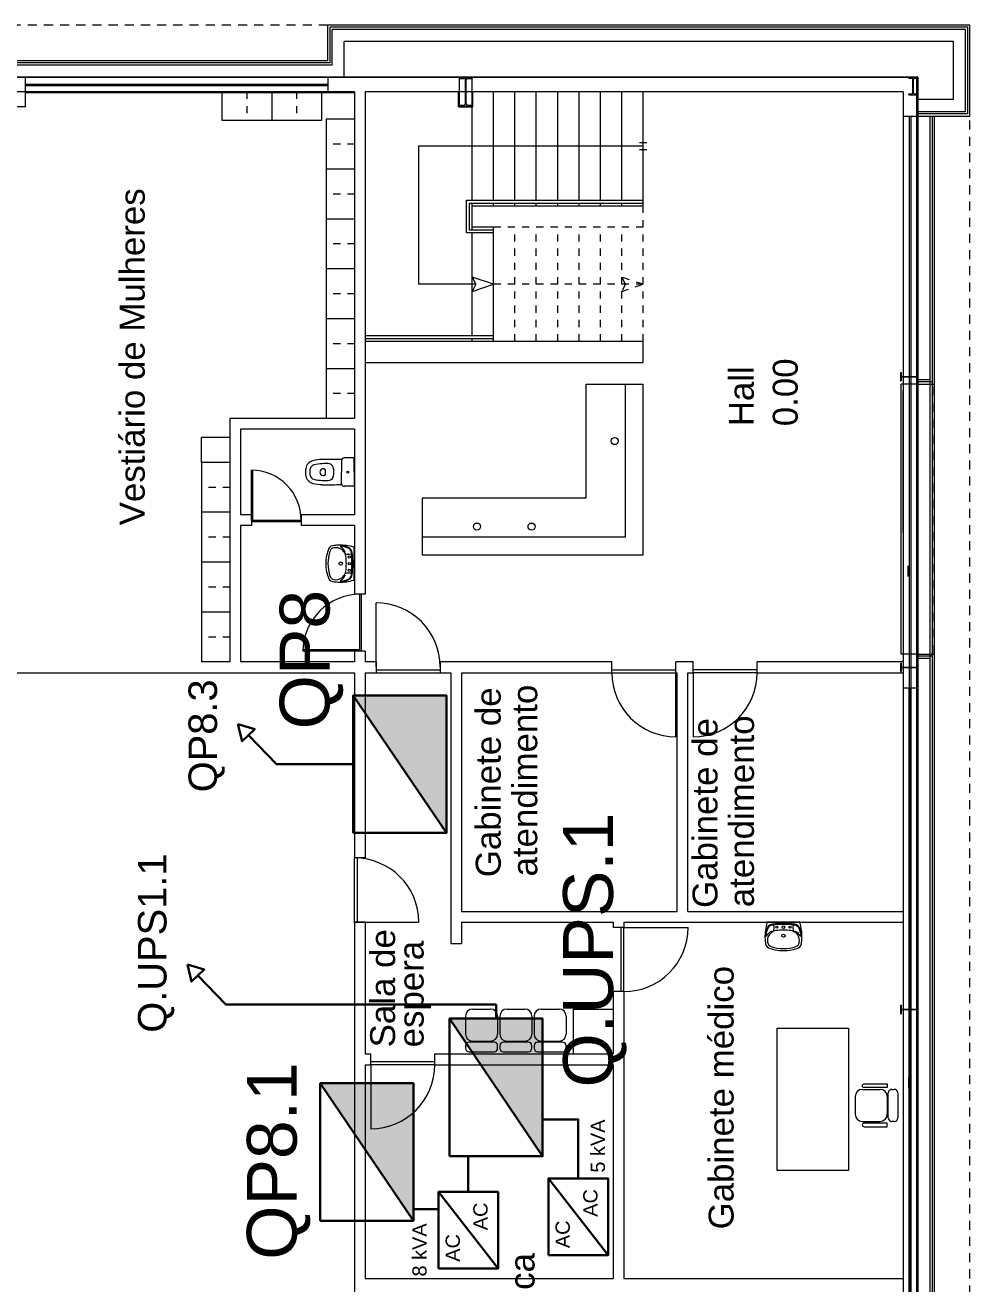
# Model space of a CAD drawing. Header units: millimetres. Extents: x -32 to 1412, y -324 to 2887.
# Drawn here: x 1049.42 to 1062.68, y 2044.48 to 2062.14 of the extents above; entities that cross this region are included whole.
import ezdxf

# ---------------------------------------------------------------- set-up
doc = ezdxf.new("R2010")
doc.units = ezdxf.units.MM
doc.header["$LTSCALE"] = 0.5
doc.linetypes.add('HIDDEN', pattern=[9.525, 6.35, -3.175])
doc.linetypes.add('HIDDEN2', pattern=[4.7625, 3.175, -1.5875])
doc.layers.add('arquitetura', color=252, linetype='CONTINUOUS', lineweight=5)
doc.layers.add('quadros eletricos', color=3, linetype='CONTINUOUS', lineweight=30)
doc.styles.add('ARIAL', font='arial.ttf')
doc.styles.add('Arial nw', font='ARIALN.TTF')

msp = doc.modelspace()

# ---------------------------------------------------------------- hatches: boundary and pattern name
at = {"layer": 'quadros eletricos'}
for points in [[(1054.022, 2052.74), (1055.329, 2050.81), (1055.329, 2052.74)], [(1055.373, 2048.205), (1056.68, 2046.275), (1056.68, 2048.205)], [(1053.558, 2047.299), (1054.865, 2045.369), (1054.865, 2047.299)]]:
    msp.add_hatch(color=256, dxfattribs=at).paths.add_polyline_path(points)

# ---------------------------------------------------------------- linework, layer by layer
at = {"layer": 'arquitetura', "color": 252, "linetype": 'HIDDEN', "ltscale": 0.04}
for p, q in [((1053.666, 2062.144), (987.497, 2062.144)), ((1053.666, 2062.144), (987.497, 2062.144)), ((1062.676, 2027.309), (1062.676, 2060.869)), ((1062.676, 2027.309), (1062.676, 2060.869)), ((1062.176, 2053.319), (1062.176, 2057.109))]:
    msp.add_line(p, q, dxfattribs=at)
at = {"layer": 'arquitetura', "color": 252}
for p, q in [((1062.676, 2062.144), (1053.666, 2062.144)), ((1053.666, 2061.644), (1053.666, 2062.144)), ((1062.676, 2062.144), (1053.666, 2062.144)), ((1053.666, 2061.644), (1053.666, 2062.144)), ((1062.646, 2062.114), (1053.696, 2062.114)), ((1053.696, 2061.614), (1053.696, 2062.114)), ((1062.646, 2062.114), (1053.696, 2062.114)), ((1053.696, 2061.614), (1053.696, 2062.114)), ((1062.616, 2062.084), (1053.726, 2062.084)), ((1053.726, 2061.584), (1053.726, 2062.084)), ((1062.616, 2062.084), (1053.726, 2062.084)), ((1053.726, 2061.584), (1053.726, 2062.084)), ((1062.616, 2060.929), (1062.616, 2062.084)), ((1062.616, 2060.929), (1062.616, 2062.084)), ((1062.646, 2060.899), (1062.646, 2062.114)), ((1062.646, 2060.899), (1062.646, 2062.114)), ((1062.676, 2060.869), (1062.676, 2062.144)), ((1062.676, 2060.869), (1062.676, 2062.144)), ((1062.446, 2061.914), (1053.896, 2061.914)), ((1053.896, 2061.414), (1053.896, 2061.914)), ((1062.446, 2061.914), (1053.896, 2061.914)), ((1053.896, 2061.414), (1053.896, 2061.914)), ((1062.446, 2061.099), (1062.446, 2061.914)), ((1062.446, 2061.099), (1062.446, 2061.914)), ((1053.666, 2061.644), (1017.681, 2061.644)), ((1053.666, 2061.644), (1038.941, 2061.644)), ((1053.696, 2061.614), (1017.711, 2061.614)), ((1053.726, 2061.584), (1017.741, 2061.584)), ((1053.696, 2061.614), (1038.971, 2061.614)), ((1053.726, 2061.584), (1039.001, 2061.584)), ((1053.896, 2061.414), (1017.681, 2061.414)), ((1061.946, 2061.414), (1038.941, 2061.414)), ((1061.941, 2061.409), (1038.941, 2061.409)), ((1061.941, 2061.409), (1049.411, 2061.409)), ((1049.421, 2060.999), (1049.421, 2061.409)), ((1053.666, 2061.313), (1049.421, 2061.313)), ((1053.666, 2061.293), (1049.421, 2061.293)), ((1053.666, 2061.409), (1053.666, 2061.196)), ((1055.511, 2061.009), (1055.511, 2061.409)), ((1055.691, 2061.009), (1055.691, 2061.409)), ((1061.929, 2061.409), (1061.929, 2057.109)), ((1061.941, 2061.409), (1061.941, 2060.869)), ((1061.941, 2061.409), (1061.941, 2018.102)), ((1061.941, 2061.409), (1061.941, 2018.102)), ((1061.946, 2061.414), (1061.946, 2060.869)), ((1061.946, 2061.414), (1061.946, 2060.869)), ((1054.041, 2061.209), (1038.941, 2061.209)), ((1054.041, 2061.196), (1049.421, 2061.196)), ((1054.041, 2061.209), (1054.041, 2056.624)), ((1061.741, 2061.209), (1054.191, 2061.209)), ((1054.191, 2061.209), (1054.191, 2054.159)), ((1061.741, 2061.209), (1054.191, 2061.209)), ((1055.501, 2060.999), (1055.501, 2061.209)), ((1055.501, 2060.999), (1055.501, 2061.209)), ((1055.511, 2061.009), (1055.511, 2061.209)), ((1055.691, 2061.009), (1055.691, 2061.209)), ((1055.701, 2060.999), (1055.701, 2061.209)), ((1055.701, 2060.999), (1055.701, 2061.209)), ((1056.591, 2059.689), (1056.591, 2061.209)), ((1056.891, 2059.689), (1056.891, 2061.209)), ((1057.191, 2059.689), (1057.191, 2061.209)), ((1057.491, 2059.689), (1057.491, 2061.209)), ((1057.791, 2059.689), (1057.791, 2061.209)), ((1058.091, 2059.609), (1058.091, 2061.209)), ((1061.741, 2061.209), (1061.741, 2060.869)), ((1061.741, 2061.209), (1061.741, 2057.019)), ((1062.446, 2061.099), (1061.946, 2061.099)), ((1062.446, 2061.099), (1061.946, 2061.099)), ((1049.421, 2060.999), (1049.221, 2060.999)), ((1055.501, 2060.999), (1055.701, 2060.999)), ((1055.501, 2060.999), (1055.701, 2060.999)), ((1055.511, 2061.009), (1055.691, 2061.009)), ((1055.511, 2061.009), (1055.691, 2061.009)), ((1062.616, 2060.929), (1061.946, 2060.929)), ((1062.616, 2060.929), (1061.946, 2060.929)), ((1061.741, 2060.869), (1061.741, 2054.559)), ((1061.741, 2060.869), (1061.941, 2060.869)), ((1061.831, 2035.262), (1061.831, 2060.869)), ((1061.851, 2035.262), (1061.851, 2060.869)), ((1061.929, 2060.869), (1061.929, 2018.102)), ((1061.941, 2041.162), (1061.941, 2060.869)), ((1062.646, 2060.899), (1061.946, 2060.899)), ((1062.646, 2060.899), (1061.946, 2060.899)), ((1061.946, 2060.869), (1062.676, 2060.869)), ((1061.946, 2060.869), (1061.946, 2027.079)), ((1061.946, 2060.869), (1062.676, 2060.869)), ((1061.946, 2060.869), (1061.946, 2057.109)), ((1062.116, 2060.869), (1062.116, 2027.249)), ((1062.116, 2060.869), (1062.116, 2057.169)), ((1062.146, 2060.869), (1062.146, 2027.279)), ((1062.146, 2060.869), (1062.146, 2057.139)), ((1062.176, 2060.869), (1062.176, 2027.309)), ((1062.176, 2060.869), (1062.176, 2057.109)), ((1054.941, 2060.449), (1058.091, 2060.449)), ((1058.041, 2060.499), (1058.141, 2060.499)), ((1058.041, 2060.399), (1058.141, 2060.399)), ((1055.611, 2059.689), (1058.091, 2059.689)), ((1055.651, 2059.649), (1058.091, 2059.649)), ((1055.691, 2059.309), (1055.691, 2059.609)), ((1055.691, 2059.609), (1058.091, 2059.609)), ((1056.591, 2059.609), (1056.591, 2059.649)), ((1056.891, 2059.609), (1056.891, 2059.649)), ((1057.191, 2059.609), (1057.191, 2059.649)), ((1057.491, 2059.609), (1057.491, 2059.649)), ((1057.791, 2059.609), (1057.791, 2059.649)), ((1055.991, 2059.229), (1055.611, 2059.229)), ((1055.991, 2059.269), (1055.651, 2059.269)), ((1055.991, 2059.309), (1055.691, 2059.309)), ((1055.741, 2058.509), (1054.941, 2058.509)), ((1055.991, 2058.509), (1055.691, 2058.609)), ((1055.691, 2058.609), (1055.741, 2058.509)), ((1055.691, 2058.409), (1055.991, 2058.509)), ((1055.741, 2058.509), (1055.691, 2058.409)), ((1054.191, 2057.789), (1055.991, 2057.789)), ((1054.191, 2057.749), (1055.991, 2057.749)), ((1054.191, 2057.709), (1055.991, 2057.709)), ((1055.991, 2057.709), (1058.091, 2057.709)), ((1058.091, 2057.409), (1058.091, 2057.709)), ((1054.191, 2057.409), (1058.091, 2057.409)), ((1057.291, 2057.109), (1058.091, 2057.109)), ((1057.291, 2055.509), (1057.291, 2057.109)), ((1057.841, 2054.959), (1057.841, 2057.109)), ((1058.091, 2054.709), (1058.091, 2057.109)), ((1061.941, 2057.109), (1061.711, 2057.109)), ((1061.711, 2053.319), (1061.711, 2057.109)), ((1062.116, 2057.169), (1061.946, 2057.169)), ((1062.146, 2057.139), (1061.946, 2057.139)), ((1061.946, 2057.109), (1062.176, 2057.109)), ((1061.741, 2055.019), (1061.741, 2057.019)), ((1052.291, 2056.624), (1052.291, 2053.209)), ((1054.041, 2056.624), (1052.291, 2056.624)), ((1052.291, 2056.359), (1051.891, 2056.359)), ((1051.891, 2056.009), (1051.891, 2056.359)), ((1052.441, 2056.474), (1052.441, 2055.274)), ((1054.041, 2056.474), (1052.441, 2056.474)), ((1054.041, 2056.474), (1054.041, 2055.274)), ((1053.856, 2056.038), (1053.856, 2055.874)), ((1054.036, 2056.074), (1053.895, 2056.074)), ((1054.036, 2055.874), (1054.036, 2056.074)), ((1052.591, 2055.199), (1052.591, 2055.899)), ((1052.611, 2055.199), (1052.611, 2055.899)), ((1053.599, 2055.921), (1053.612, 2055.921)), ((1053.599, 2055.827), (1053.612, 2055.827)), ((1053.856, 2055.71), (1053.856, 2055.874)), ((1054.036, 2055.874), (1054.036, 2055.674)), ((1054.036, 2055.674), (1053.895, 2055.674)), ((1057.291, 2055.509), (1054.991, 2055.509)), ((1054.991, 2055.509), (1054.991, 2054.709)), ((1052.591, 2055.274), (1052.441, 2055.274)), ((1052.591, 2055.274), (1052.591, 2055.124)), ((1054.041, 2055.274), (1053.291, 2055.274)), ((1053.291, 2055.274), (1053.291, 2055.124)), ((1052.441, 2055.124), (1052.441, 2053.209)), ((1052.591, 2055.124), (1052.441, 2055.124)), ((1052.591, 2055.199), (1053.291, 2055.199)), ((1052.591, 2055.179), (1053.291, 2055.179)), ((1054.041, 2055.124), (1053.291, 2055.124)), ((1054.041, 2055.124), (1054.041, 2054.159)), ((1057.841, 2054.959), (1054.991, 2054.959)), ((1061.741, 2055.019), (1061.741, 2053.209)), ((1058.091, 2054.709), (1054.991, 2054.709)), ((1061.741, 2054.409), (1061.741, 2047.379)), ((1061.811, 2054.409), (1061.811, 2054.559)), ((1054.191, 2054.159), (1054.041, 2054.159)), ((1054.116, 2053.359), (1054.116, 2054.159)), ((1054.136, 2053.359), (1054.136, 2054.159)), ((1054.341, 2053.139), (1054.341, 2054.039)), ((1054.116, 2053.379), (1053.316, 2053.379)), ((1054.116, 2053.359), (1053.316, 2053.359)), ((1054.191, 2053.359), (1054.041, 2053.359)), ((1054.041, 2053.359), (1054.041, 2053.209)), ((1054.191, 2053.359), (1054.191, 2053.209)), ((1054.041, 2053.209), (1052.441, 2053.209)), ((1054.341, 2053.209), (1054.191, 2053.209)), ((1054.341, 2053.209), (1054.341, 2053.059)), ((1057.651, 2053.209), (1055.241, 2053.209)), ((1055.241, 2053.209), (1055.241, 2053.059)), ((1057.651, 2053.059), (1057.651, 2053.209)), ((1058.551, 2053.059), (1058.551, 2053.209)), ((1058.791, 2053.209), (1058.551, 2053.209)), ((1058.791, 2053.059), (1058.791, 2053.209)), ((1061.741, 2053.209), (1059.691, 2053.209)), ((1059.691, 2053.059), (1059.691, 2053.209)), ((1061.941, 2053.319), (1061.711, 2053.319)), ((1061.929, 2053.319), (1061.929, 2027.229)), ((1061.946, 2053.319), (1062.176, 2053.319)), ((1061.946, 2053.319), (1061.946, 2027.079)), ((1062.146, 2053.289), (1061.946, 2053.289)), ((1062.116, 2053.259), (1061.946, 2053.259)), ((1062.116, 2053.259), (1062.116, 2027.249)), ((1062.146, 2053.289), (1062.146, 2027.279)), ((1062.176, 2053.319), (1062.176, 2027.309)), ((1038.991, 2053.059), (1054.041, 2053.059)), ((1054.041, 2053.059), (1054.041, 2050.459)), ((1054.191, 2053.059), (1054.191, 2050.459)), ((1054.191, 2053.059), (1054.341, 2053.059)), ((1054.341, 2053.099), (1055.241, 2053.099)), ((1054.341, 2053.059), (1055.241, 2053.059)), ((1055.241, 2053.059), (1055.391, 2053.059)), ((1055.391, 2053.059), (1055.391, 2049.259)), ((1055.541, 2053.059), (1055.541, 2049.709)), ((1055.541, 2053.059), (1057.651, 2053.059)), ((1057.651, 2053.099), (1058.551, 2053.099)), ((1057.651, 2053.059), (1058.551, 2053.059)), ((1058.551, 2053.059), (1058.566, 2053.059)), ((1058.551, 2052.159), (1058.551, 2053.059)), ((1058.566, 2049.709), (1058.566, 2053.059)), ((1058.716, 2049.709), (1058.716, 2053.059)), ((1058.716, 2053.059), (1058.791, 2053.059)), ((1059.691, 2053.099), (1058.791, 2053.099)), ((1059.691, 2053.059), (1058.791, 2053.059)), ((1058.791, 2053.059), (1058.791, 2052.159)), ((1059.691, 2053.059), (1061.741, 2053.059)), ((1061.741, 2053.059), (1061.741, 2049.709)), ((1061.929, 2052.842), (1061.741, 2052.842)), ((1061.825, 2027.429), (1061.825, 2052.842)), ((1061.845, 2027.429), (1061.845, 2052.842)), ((1054.191, 2050.459), (1054.041, 2050.459)), ((1054.041, 2049.559), (1054.041, 2050.459)), ((1054.081, 2049.559), (1054.081, 2050.459)), ((1055.541, 2049.709), (1058.566, 2049.709)), ((1058.716, 2049.709), (1061.741, 2049.709)), ((1054.191, 2049.559), (1054.041, 2049.559)), ((1054.041, 2049.559), (1054.941, 2049.559)), ((1054.041, 2049.559), (1054.041, 2040.734)), ((1054.191, 2049.559), (1054.191, 2048.407)), ((1055.541, 2049.559), (1057.671, 2049.559)), ((1055.541, 2049.559), (1055.541, 2049.259)), ((1057.671, 2049.559), (1057.671, 2049.484)), ((1057.821, 2049.484), (1057.671, 2049.484)), ((1057.781, 2048.584), (1057.781, 2049.484)), ((1057.821, 2049.559), (1057.821, 2049.484)), ((1057.821, 2049.559), (1061.741, 2049.559)), ((1057.821, 2048.584), (1057.821, 2049.484)), ((1057.821, 2049.484), (1058.721, 2049.484)), ((1061.741, 2049.559), (1061.741, 2035.534)), ((1055.391, 2049.259), (1055.541, 2049.259)), ((1057.671, 2048.584), (1057.671, 2047.709)), ((1057.821, 2048.584), (1057.671, 2048.584)), ((1057.821, 2048.584), (1057.821, 2044.559)), ((1054.191, 2048.401), (1054.191, 2047.709)), ((1055.598, 2048.239), (1055.598, 2047.989)), ((1055.698, 2048.339), (1055.948, 2048.339)), ((1056.048, 2048.239), (1056.048, 2047.989)), ((1056.079, 2048.239), (1056.079, 2047.989)), ((1056.179, 2048.339), (1056.429, 2048.339)), ((1056.529, 2048.239), (1056.529, 2047.989)), ((1056.56, 2048.239), (1056.56, 2047.989)), ((1056.66, 2048.339), (1056.91, 2048.339)), ((1057.01, 2048.239), (1057.01, 2047.989)), ((1057.113, 2047.709), (1057.113, 2048.339)), ((1057.113, 2048.339), (1057.671, 2048.339)), ((1059.974, 2046.072), (1059.974, 2048.072)), ((1059.974, 2048.072), (1060.974, 2048.072)), ((1060.974, 2048.072), (1060.974, 2046.072)), ((1055.998, 2047.875), (1055.648, 2047.875)), ((1055.698, 2047.889), (1055.948, 2047.889)), ((1056.479, 2047.875), (1056.129, 2047.875)), ((1056.179, 2047.889), (1056.429, 2047.889)), ((1056.96, 2047.875), (1056.61, 2047.875)), ((1056.66, 2047.889), (1056.91, 2047.889)), ((1054.191, 2047.709), (1054.266, 2047.709)), ((1054.266, 2047.559), (1054.266, 2047.709)), ((1055.166, 2047.559), (1055.166, 2047.709)), ((1055.166, 2047.709), (1057.671, 2047.709)), ((1055.598, 2047.825), (1055.598, 2047.79)), ((1055.648, 2047.74), (1055.998, 2047.74)), ((1056.048, 2047.79), (1056.048, 2047.825)), ((1056.079, 2047.825), (1056.079, 2047.79)), ((1056.129, 2047.74), (1056.479, 2047.74)), ((1056.529, 2047.79), (1056.529, 2047.825)), ((1056.56, 2047.825), (1056.56, 2047.79)), ((1056.61, 2047.74), (1056.96, 2047.74)), ((1057.01, 2047.79), (1057.01, 2047.825)), ((1054.191, 2047.559), (1054.266, 2047.559)), ((1054.191, 2047.559), (1054.191, 2044.559)), ((1055.166, 2047.599), (1054.266, 2047.599)), ((1055.166, 2047.559), (1054.266, 2047.559)), ((1054.266, 2047.559), (1054.266, 2046.659)), ((1055.166, 2047.559), (1057.671, 2047.559)), ((1057.671, 2047.559), (1057.671, 2044.559)), ((1061.821, 2047.229), (1061.821, 2047.379)), ((1061.741, 2047.229), (1061.741, 2041.162)), ((1060.974, 2046.072), (1059.974, 2046.072)), ((1054.191, 2044.559), (1057.671, 2044.559)), ((1057.821, 2044.559), (1061.741, 2044.559))]:
    msp.add_line(p, q, dxfattribs=at)
at = {"layer": 'arquitetura'}
for p, q in [((1055.511, 2061.409), (1055.691, 2061.409)), ((1055.511, 2061.409), (1055.511, 2061.396)), ((1055.511, 2061.396), (1055.576, 2061.396)), ((1055.597, 2061.044), (1055.597, 2061.375)), ((1055.606, 2061.044), (1055.606, 2061.375)), ((1055.627, 2061.396), (1055.691, 2061.396)), ((1055.691, 2061.409), (1055.691, 2061.396)), ((1061.821, 2061.409), (1061.941, 2061.409)), ((1061.821, 2061.399), (1061.821, 2061.409)), ((1061.821, 2061.399), (1061.863, 2061.399)), ((1061.878, 2061.194), (1061.878, 2061.384)), ((1061.884, 2061.194), (1061.884, 2061.384)), ((1061.899, 2061.399), (1061.941, 2061.399)), ((1061.941, 2061.399), (1061.941, 2061.409)), ((1052.177, 2061.209), (1052.177, 2060.809)), ((1052.177, 2061.209), (1052.877, 2061.209)), ((1052.877, 2061.209), (1052.877, 2060.809)), ((1052.877, 2061.209), (1052.877, 2060.809)), ((1052.877, 2061.209), (1053.577, 2061.209)), ((1053.577, 2061.209), (1053.577, 2060.809)), ((1061.821, 2061.179), (1061.863, 2061.179)), ((1061.821, 2061.169), (1061.821, 2061.179)), ((1061.821, 2061.169), (1061.941, 2061.169)), ((1061.899, 2061.179), (1061.941, 2061.179)), ((1061.941, 2061.169), (1061.941, 2061.179)), ((1055.511, 2061.023), (1055.576, 2061.023)), ((1055.511, 2061.023), (1055.511, 2061.009)), ((1055.511, 2061.009), (1055.691, 2061.009)), ((1055.627, 2061.023), (1055.691, 2061.023)), ((1055.691, 2061.023), (1055.691, 2061.009)), ((1052.177, 2060.809), (1052.877, 2060.809)), ((1052.877, 2060.809), (1053.577, 2060.809)), ((1053.641, 2060.824), (1053.641, 2060.124)), ((1054.041, 2060.824), (1053.641, 2060.824)), ((1054.041, 2060.824), (1054.041, 2060.124)), ((1054.041, 2060.124), (1053.641, 2060.124)), ((1053.641, 2060.124), (1053.641, 2059.424)), ((1054.041, 2060.124), (1053.641, 2060.124)), ((1054.041, 2060.124), (1054.041, 2059.424)), ((1054.041, 2059.424), (1053.641, 2059.424)), ((1053.641, 2059.424), (1053.641, 2058.724)), ((1054.041, 2059.424), (1053.641, 2059.424)), ((1054.041, 2059.424), (1054.041, 2058.724)), ((1054.041, 2058.724), (1053.641, 2058.724)), ((1053.641, 2058.724), (1053.641, 2058.024)), ((1054.041, 2058.724), (1053.641, 2058.724)), ((1054.041, 2058.724), (1054.041, 2058.024)), ((1054.041, 2058.024), (1053.641, 2058.024)), ((1053.641, 2058.024), (1053.641, 2057.324)), ((1054.041, 2058.024), (1053.641, 2058.024)), ((1054.041, 2058.024), (1054.041, 2057.324)), ((1054.041, 2057.324), (1053.641, 2057.324)), ((1053.641, 2057.324), (1053.641, 2056.624)), ((1054.041, 2057.324), (1053.641, 2057.324)), ((1054.041, 2057.324), (1054.041, 2056.624)), ((1061.701, 2057.272), (1061.701, 2057.152)), ((1061.701, 2057.272), (1061.711, 2057.272)), ((1061.711, 2057.272), (1061.711, 2057.23)), ((1061.726, 2057.215), (1061.916, 2057.215)), ((1061.931, 2057.272), (1061.931, 2057.23)), ((1061.931, 2057.272), (1061.941, 2057.272)), ((1061.941, 2057.272), (1061.941, 2057.152)), ((1061.701, 2057.152), (1061.711, 2057.152)), ((1061.711, 2057.194), (1061.711, 2057.152)), ((1061.726, 2057.209), (1061.916, 2057.209)), ((1061.931, 2057.194), (1061.931, 2057.152)), ((1061.931, 2057.152), (1061.941, 2057.152)), ((1054.041, 2056.624), (1053.641, 2056.624)), ((1051.891, 2056.009), (1051.891, 2055.309)), ((1052.291, 2056.009), (1051.891, 2056.009)), ((1052.291, 2056.009), (1052.291, 2055.309)), ((1052.291, 2055.309), (1051.891, 2055.309)), ((1051.891, 2055.309), (1051.891, 2054.609)), ((1052.291, 2055.309), (1051.891, 2055.309)), ((1052.291, 2055.309), (1052.291, 2054.609)), ((1052.291, 2054.609), (1051.891, 2054.609)), ((1051.891, 2054.609), (1051.891, 2053.909)), ((1052.291, 2054.609), (1051.891, 2054.609)), ((1052.291, 2054.609), (1052.291, 2053.909)), ((1052.291, 2053.909), (1051.891, 2053.909)), ((1051.891, 2053.909), (1051.891, 2053.209)), ((1052.291, 2053.909), (1051.891, 2053.909)), ((1052.291, 2053.909), (1052.291, 2053.209)), ((1052.291, 2053.209), (1051.891, 2053.209)), ((1061.701, 2053.194), (1061.701, 2053.074)), ((1061.701, 2053.194), (1061.711, 2053.194)), ((1061.711, 2053.194), (1061.711, 2053.152)), ((1061.931, 2053.194), (1061.931, 2053.152)), ((1061.931, 2053.194), (1061.941, 2053.194)), ((1061.941, 2053.194), (1061.941, 2053.074)), ((1061.701, 2053.074), (1061.711, 2053.074)), ((1061.711, 2053.116), (1061.711, 2053.074)), ((1061.726, 2053.137), (1061.916, 2053.137)), ((1061.726, 2053.131), (1061.916, 2053.131)), ((1061.931, 2053.116), (1061.931, 2053.074)), ((1061.931, 2053.074), (1061.941, 2053.074)), ((1061.701, 2048.394), (1061.701, 2048.274)), ((1061.701, 2048.394), (1061.711, 2048.394)), ((1061.711, 2048.394), (1061.711, 2048.352)), ((1061.931, 2048.394), (1061.931, 2048.352)), ((1061.931, 2048.394), (1061.941, 2048.394)), ((1061.941, 2048.394), (1061.941, 2048.274)), ((1061.701, 2048.274), (1061.711, 2048.274)), ((1061.711, 2048.316), (1061.711, 2048.274)), ((1061.726, 2048.337), (1061.916, 2048.337)), ((1061.726, 2048.331), (1061.916, 2048.331)), ((1061.931, 2048.316), (1061.931, 2048.274)), ((1061.931, 2048.274), (1061.941, 2048.274)), ((1061.167, 2047.213), (1061.417, 2047.213)), ((1061.532, 2046.813), (1061.532, 2047.163)), ((1061.582, 2047.213), (1061.616, 2047.213)), ((1061.666, 2047.163), (1061.666, 2046.813)), ((1061.067, 2047.113), (1061.067, 2046.863)), ((1061.517, 2047.113), (1061.517, 2046.863)), ((1061.167, 2046.763), (1061.417, 2046.763)), ((1061.616, 2046.763), (1061.582, 2046.763))]:
    msp.add_line(p, q, dxfattribs=at)
at = {"layer": 'arquitetura', "linetype": 'HIDDEN2', "ltscale": 0.05}
for p, q in [((1052.527, 2061.209), (1052.527, 2060.809)), ((1053.227, 2061.209), (1053.227, 2060.809)), ((1054.041, 2060.474), (1053.641, 2060.474)), ((1054.041, 2059.774), (1053.641, 2059.774)), ((1054.041, 2059.074), (1053.641, 2059.074)), ((1054.041, 2058.374), (1053.641, 2058.374)), ((1054.041, 2057.674), (1053.641, 2057.674)), ((1054.041, 2056.974), (1053.641, 2056.974)), ((1052.291, 2055.659), (1051.891, 2055.659)), ((1052.291, 2054.959), (1051.891, 2054.959)), ((1052.291, 2054.259), (1051.891, 2054.259)), ((1052.291, 2053.559), (1051.891, 2053.559))]:
    msp.add_line(p, q, dxfattribs=at)
at = {"layer": 'arquitetura', "color": 252, "ltscale": 0.2}
for p, q in [((1055.991, 2059.689), (1055.991, 2061.209)), ((1056.291, 2059.689), (1056.291, 2061.209)), ((1055.691, 2059.689), (1055.691, 2060.999)), ((1054.941, 2058.509), (1054.941, 2060.449)), ((1055.611, 2059.229), (1055.611, 2059.689)), ((1055.651, 2059.269), (1055.651, 2059.649)), ((1055.691, 2059.609), (1055.691, 2059.649)), ((1055.991, 2059.609), (1055.991, 2059.649)), ((1056.291, 2059.609), (1056.291, 2059.649)), ((1055.691, 2059.269), (1055.691, 2059.309)), ((1055.691, 2057.789), (1055.691, 2059.229)), ((1055.991, 2057.709), (1055.991, 2059.309)), ((1055.691, 2057.709), (1055.691, 2057.749))]:
    msp.add_line(p, q, dxfattribs=at)
at = {"layer": 'arquitetura', "color": 252, "linetype": 'HIDDEN2', "ltscale": 0.04}
for p, q in [((1058.091, 2059.309), (1058.091, 2059.609)), ((1058.091, 2059.309), (1055.991, 2059.309)), ((1056.291, 2057.709), (1056.291, 2059.309)), ((1056.591, 2057.709), (1056.591, 2059.309)), ((1056.891, 2057.709), (1056.891, 2059.309)), ((1057.191, 2057.709), (1057.191, 2059.309)), ((1057.491, 2057.709), (1057.491, 2059.309)), ((1057.791, 2057.709), (1057.791, 2059.309)), ((1058.091, 2057.709), (1058.091, 2059.309)), ((1058.091, 2058.509), (1055.991, 2058.509)), ((1058.091, 2058.509), (1057.791, 2058.609)), ((1057.791, 2058.609), (1057.841, 2058.509)), ((1057.791, 2058.409), (1058.091, 2058.509)), ((1057.841, 2058.509), (1057.791, 2058.409))]:
    msp.add_line(p, q, dxfattribs=at)
at = {"layer": 'arquitetura'}
for points in [[(1053.648, 2054.705, 0.05313), (1053.636, 2054.589, 0.05313), (1053.648, 2054.473, 0.052997), (1053.676, 2054.38, 0.291983), (1053.754, 2054.335, 0.018381), (1053.82, 2054.329, 0.069554), (1054.029, 2054.357, 0.364904), (1054.036, 2054.366), (1054.036, 2054.589), (1054.036, 2054.812, 0.334037), (1054.029, 2054.821, 0.069554), (1053.82, 2054.849, 0.018381), (1053.754, 2054.843, 0.291983), (1053.676, 2054.798, 0.052997), (1053.648, 2054.705, -10.738987)], [(1059.944, 2049.171, 0.05313), (1060.06, 2049.159, 0.05313), (1060.176, 2049.171, 0.052997), (1060.269, 2049.199, 0.291983), (1060.314, 2049.277, 0.018381), (1060.32, 2049.343, 0.069554), (1060.292, 2049.552, 0.364904), (1060.282, 2049.559), (1060.06, 2049.559), (1059.836, 2049.559, 0.334037), (1059.828, 2049.552, 0.069554), (1059.8, 2049.343, 0.018381), (1059.806, 2049.277, 0.291983), (1059.851, 2049.199, 0.052997), (1059.944, 2049.171, -10.738987)], [(1061.517, 2047.288), (1061.517, 2047.238), (1061.192, 2047.238, -0.414214), (1061.167, 2047.263), (1061.167, 2047.263, -0.414214), (1061.192, 2047.288)], [(1061.517, 2046.688), (1061.517, 2046.738), (1061.192, 2046.738, 0.414214), (1061.167, 2046.713), (1061.167, 2046.713, 0.414214), (1061.192, 2046.688)]]:
    msp.add_lwpolyline(points, format="xyb", close=True, dxfattribs=at)
at = {"layer": 'arquitetura', "color": 252}
for centre, radius in [((1057.691, 2056.309), 0.05), ((1053.946, 2055.874), 0.0135), ((1053.946, 2055.874), 0.0135), ((1053.946, 2055.874), 0.0135), ((1053.946, 2055.874), 0.0135), ((1055.758, 2055.109), 0.05), ((1056.525, 2055.109), 0.05)]:
    msp.add_circle(centre, radius, dxfattribs=at)
at = {"layer": 'arquitetura'}
for centre, radius in [((1053.846, 2054.589), 0.023), ((1053.966, 2054.589), 0.0175), ((1053.966, 2054.682), 0.015), ((1053.966, 2054.496), 0.015), ((1059.967, 2049.489), 0.015), ((1060.06, 2049.489), 0.0175), ((1060.153, 2049.489), 0.015), ((1060.06, 2049.369), 0.023)]:
    msp.add_circle(centre, radius, dxfattribs=at)
for centre, radius, start, end in [((1055.576, 2061.375), 0.021, 0, 90), ((1055.627, 2061.375), 0.021, 90, 180), ((1061.863, 2061.384), 0.015, 0, 90), ((1061.899, 2061.384), 0.015, 90, 180), ((1061.863, 2061.194), 0.015, 270, 0), ((1061.899, 2061.194), 0.015, 180, 270), ((1055.576, 2061.044), 0.021, 270, 0), ((1055.627, 2061.044), 0.021, 180, 270), ((1061.726, 2057.23), 0.015, 180, 270), ((1061.916, 2057.23), 0.015, 270, 0), ((1061.726, 2057.194), 0.015, 90, 180), ((1061.916, 2057.194), 0.015, 0, 90), ((1054.209, 2054.586), 0.544, 160.9575, 179.6483), ((1053.755, 2054.749), 0.0615, 97.2234, 166.6972), ((1053.777, 2054.67), 0.143, 53.6606, 102.3282), ((1053.809, 2054.5), 0.347, 64.3526, 84.9519), ((1053.848, 2054.829), 0.00673, 81.4561, 242.7614), ((1053.777, 2054.697), 0.143, 26.0908, 61.5863), ((1053.79, 2054.432), 0.408, 66.9791, 81.682), ((1053.78, 2054.673), 0.139, 31.4665, 53.8019), ((1053.91, 2054.741), 0.0103, 128.6113, 247.8696), ((1053.896, 2054.756), 0.0104, 316.338, 19.7849), ((1053.922, 2054.741), 0.0721, 13.9303, 67.8193), ((1053.923, 2054.735), 0.085, 5.6667, 65.0827), ((1053.815, 2054.711), 0.183, 6.1242, 14.7631), ((1052.011, 2054.565), 2.004, 0.6878, 5.1252), ((1054.209, 2054.592), 0.544, 180.3517, 199.0425), ((1053.727, 2054.659), 0.193, 10.5316, 22.1023), ((1053.957, 2054.842), 0.122, 245.0786, 285.4509), ((1053.085, 2054.578), 0.84, 0.7428, 7.9576), ((1053.085, 2054.6), 0.84, 352.0424, 359.2572), ((1053.907, 2054.836), 0.139, 306.5023, 310.5961), ((1051.993, 2054.565), 2.011, 0.6735, 4.7216), ((1051.993, 2054.613), 2.011, 355.2784, 359.3265), ((1052.011, 2054.613), 2.004, 354.8748, 359.3122), ((1053.755, 2054.429), 0.0615, 193.3028, 262.7766), ((1053.777, 2054.507), 0.143, 257.6718, 306.3394), ((1053.777, 2054.481), 0.143, 298.4137, 333.9092), ((1053.78, 2054.505), 0.139, 306.1981, 328.5335), ((1053.91, 2054.437), 0.0103, 112.1304, 231.3887), ((1053.896, 2054.421), 0.0104, 340.2151, 43.662), ((1053.727, 2054.519), 0.193, 337.8977, 349.4684), ((1053.957, 2054.336), 0.122, 74.5491, 114.9214), ((1053.922, 2054.437), 0.0721, 292.1807, 346.0697), ((1053.923, 2054.442), 0.085, 294.9173, 354.3333), ((1053.907, 2054.342), 0.139, 49.4039, 53.4977), ((1053.815, 2054.467), 0.183, 345.2369, 353.8758), ((1053.809, 2054.678), 0.347, 275.0481, 295.6474), ((1053.848, 2054.349), 0.00673, 117.2386, 278.5439), ((1053.79, 2054.746), 0.408, 278.318, 293.0209), ((1061.726, 2053.152), 0.015, 180, 270), ((1061.916, 2053.152), 0.015, 270, 0), ((1061.726, 2053.116), 0.015, 90, 180), ((1061.916, 2053.116), 0.015, 0, 90), ((1060.149, 2049.332), 0.347, 154.3526, 174.9519), ((1060.217, 2049.313), 0.408, 156.9791, 171.682), ((1059.913, 2049.446), 0.085, 95.6667, 155.0827), ((1059.908, 2049.445), 0.0721, 103.9303, 157.8193), ((1059.938, 2049.338), 0.183, 96.1242, 104.7631), ((1060.084, 2047.534), 2.004, 90.6878, 95.1252), ((1059.807, 2049.48), 0.122, 335.0786, 15.4509), ((1060.084, 2047.516), 2.011, 90.6735, 94.7216), ((1059.813, 2049.43), 0.139, 36.5023, 40.5961), ((1060.071, 2048.608), 0.84, 90.7428, 97.9576), ((1060.036, 2047.534), 2.004, 84.8748, 89.3122), ((1060.036, 2047.516), 2.011, 85.2784, 89.3265), ((1060.049, 2048.608), 0.84, 82.0424, 89.2572), ((1060.313, 2049.48), 0.122, 164.5491, 204.9214), ((1060.307, 2049.43), 0.139, 139.4039, 143.4977), ((1060.182, 2049.338), 0.183, 75.2369, 83.8758), ((1060.207, 2049.446), 0.085, 24.9173, 84.3333), ((1060.212, 2049.445), 0.0721, 22.1807, 76.0697), ((1059.903, 2049.313), 0.408, 8.318, 23.0209), ((1059.971, 2049.332), 0.347, 5.0481, 25.6474), ((1059.82, 2049.371), 0.00673, 171.4561, 332.7614), ((1059.952, 2049.3), 0.143, 116.0908, 151.5863), ((1059.978, 2049.3), 0.143, 143.6606, 192.3282), ((1059.9, 2049.278), 0.0615, 187.2234, 256.6972), ((1059.976, 2049.303), 0.139, 121.4665, 143.8019), ((1059.893, 2049.419), 0.0104, 46.338, 109.7849), ((1059.908, 2049.433), 0.0103, 218.6113, 337.8696), ((1059.99, 2049.25), 0.193, 100.5316, 112.1023), ((1060.13, 2049.25), 0.193, 67.8977, 79.4684), ((1060.212, 2049.433), 0.0103, 202.1304, 321.3887), ((1060.144, 2049.303), 0.139, 36.1981, 58.5335), ((1060.227, 2049.419), 0.0104, 70.2151, 133.662), ((1060.168, 2049.3), 0.143, 28.4137, 63.9092), ((1060.22, 2049.278), 0.0615, 283.3028, 352.7766), ((1060.141, 2049.3), 0.143, 347.6718, 36.3394), ((1060.3, 2049.371), 0.00673, 207.2386, 8.5439), ((1060.063, 2049.732), 0.544, 250.9575, 269.6483), ((1060.057, 2049.732), 0.544, 270.3517, 289.0425), ((1061.726, 2048.352), 0.015, 180, 270), ((1061.726, 2048.316), 0.015, 90, 180), ((1061.916, 2048.352), 0.015, 270, 0), ((1061.916, 2048.316), 0.015, 0, 90), ((1061.167, 2047.113), 0.1, 90, 180), ((1061.417, 2047.113), 0.1, 0, 90), ((1061.582, 2047.163), 0.05, 90, 180), ((1061.616, 2047.163), 0.05, 0, 90), ((1061.167, 2046.863), 0.1, 180, 270), ((1061.417, 2046.863), 0.1, 270, 0), ((1061.582, 2046.813), 0.05, 180, 270), ((1061.616, 2046.813), 0.05, 270, 0)]:
    msp.add_arc(centre, radius, start, end, dxfattribs=at)
at = {"layer": 'arquitetura', "color": 252}
for centre, radius, start, end in [((1053.488, 2055.904), 0.134, 104.5395, 171.1838), ((1053.592, 2055.501), 0.55, 90.7095, 104.5395), ((1053.592, 2055.501), 0.49, 90.7095, 104.5395), ((1053.653, 2050.552), 5.5, 87.8585, 90.7095), ((1053.653, 2050.552), 5.44, 89.8352, 90.7095), ((1053.669, 2055.917), 0.075, 19.984, 89.8352), ((1053.897, 2056.033), 0.0414, 92.8519, 172.5669), ((1052.591, 2055.199), 0.7, 0, 90), ((1053.681, 2055.874), 0.33, 171.1838, 180), ((1053.681, 2055.874), 0.33, 180, 188.8162), ((1053.488, 2055.844), 0.134, 188.8162, 255.4605), ((1053.681, 2055.874), 0.27, 171.1838, 180), ((1053.681, 2055.874), 0.27, 180, 188.8162), ((1053.488, 2055.904), 0.074, 104.5395, 171.1838), ((1053.488, 2055.844), 0.074, 188.8162, 255.4605), ((1053.599, 2055.874), 0.047, 90, 180), ((1053.599, 2055.874), 0.047, 180, 270), ((1053.612, 2055.901), 0.02, 9.7151, 90), ((1053.612, 2055.847), 0.02, 270, 350.2849), ((1053.454, 2055.874), 0.18, 0, 9.7151), ((1053.454, 2055.874), 0.18, 350.2849, 0), ((1053.669, 2055.831), 0.075, 270.1648, 340.016), ((1053.551, 2055.874), 0.2, 0, 19.984), ((1053.551, 2055.874), 0.2, 340.016, 0), ((1053.592, 2056.247), 0.55, 255.4605, 269.2905), ((1053.592, 2056.247), 0.49, 255.4605, 269.2905), ((1053.653, 2061.196), 5.5, 269.2905, 272.1415), ((1053.653, 2061.196), 5.44, 269.2905, 270.1648), ((1053.897, 2055.715), 0.0414, 187.4331, 267.1481), ((1054.116, 2053.359), 0.8, 90, 180), ((1054.341, 2053.139), 0.9, 0, 90), ((1058.551, 2053.059), 0.9, 180, 270), ((1058.791, 2053.059), 0.9, 270, 0), ((1054.041, 2049.559), 0.9, 360, 90), ((1057.821, 2049.484), 0.9, 270, 0), ((1055.698, 2048.239), 0.1, 90, 180), ((1055.948, 2048.239), 0.1, 0, 90), ((1056.179, 2048.239), 0.1, 90, 180), ((1056.429, 2048.239), 0.1, 0, 90), ((1056.66, 2048.239), 0.1, 90, 180), ((1056.91, 2048.239), 0.1, 0, 90), ((1055.698, 2047.989), 0.1, 180, 270), ((1055.648, 2047.825), 0.05, 90, 180), ((1055.948, 2047.989), 0.1, 270, 0), ((1055.998, 2047.825), 0.05, 0, 90), ((1056.179, 2047.989), 0.1, 180, 270), ((1056.129, 2047.825), 0.05, 90, 180), ((1056.429, 2047.989), 0.1, 270, 0), ((1056.479, 2047.825), 0.05, 0, 90), ((1056.66, 2047.989), 0.1, 180, 270), ((1056.61, 2047.825), 0.05, 90, 180), ((1056.91, 2047.989), 0.1, 270, 0), ((1056.96, 2047.825), 0.05, 0, 90), ((1055.648, 2047.79), 0.05, 180, 270), ((1055.998, 2047.79), 0.05, 270, 0), ((1056.129, 2047.79), 0.05, 180, 270), ((1056.479, 2047.79), 0.05, 270, 0), ((1056.61, 2047.79), 0.05, 180, 270), ((1056.96, 2047.79), 0.05, 270, 0), ((1054.266, 2047.559), 0.9, 270, 0)]:
    msp.add_arc(centre, radius, start, end, dxfattribs=at)
at = {"layer": 'quadros eletricos'}
for p, q in [((1055.329, 2050.81), (1054.022, 2052.74)), ((1056.026, 2048.401), (1056.026, 2048.205)), ((1056.68, 2046.275), (1055.373, 2048.205)), ((1054.865, 2045.369), (1053.558, 2047.299)), ((1055.636, 2045.773), (1055.636, 2046.275)), ((1057.598, 2044.886), (1056.76, 2045.963)), ((1056.055, 2044.697), (1055.217, 2045.773)), ((1055.217, 2045.533), (1054.865, 2045.533))]:
    msp.add_line(p, q, dxfattribs=at)
for points in [[(1054.022, 2050.81), (1054.022, 2052.74), (1055.329, 2052.74), (1055.329, 2050.81)], [(1052.403, 2052.336), (1052.462, 2052.098), (1052.639, 2052.268)], [(1051.694, 2048.963), (1051.753, 2048.724), (1051.93, 2048.894)], [(1055.373, 2046.275), (1055.373, 2048.205), (1056.68, 2048.205), (1056.68, 2046.275)], [(1053.558, 2045.369), (1053.558, 2047.299), (1054.865, 2047.299), (1054.865, 2045.369)], [(1056.76, 2044.886), (1056.76, 2045.963), (1057.598, 2045.963), (1057.598, 2044.886)], [(1055.217, 2044.697), (1055.217, 2045.773), (1056.055, 2045.773), (1056.055, 2044.697)]]:
    msp.add_lwpolyline(points, close=True, dxfattribs=at)
for points in [[(1054.022, 2052.74), (1055.329, 2050.81), (1055.329, 2052.74), (1054.022, 2052.74)], [(1054.022, 2051.775), (1052.943, 2051.775), (1052.551, 2052.183)], [(1056.026, 2048.401), (1052.234, 2048.401), (1051.842, 2048.809)], [(1055.373, 2048.205), (1056.68, 2046.275), (1056.68, 2048.205), (1055.373, 2048.205)], [(1053.558, 2047.299), (1054.865, 2045.369), (1054.865, 2047.299), (1053.558, 2047.299)], [(1057.179, 2045.963), (1057.179, 2046.792), (1056.68, 2046.792)]]:
    msp.add_lwpolyline(points, dxfattribs=at)

# ---------------------------------------------------------------- texts
at = {"layer": 'arquitetura', "color": 252, "style": 'ARIAL'}
for s, p in [('Vestiário de Mulheres', (1051.094, 2055.127)), ('0.00', (1060.26, 2056.517)), ('Hall', (1059.644, 2056.517)), ('Gabinete de', (1056.091, 2050.189)), (' atendimento', (1056.604, 2050.064)), ('Gabinete de', (1059.134, 2049.758)), (' atendimento', (1059.646, 2049.633)), ('Sala de', (1054.609, 2047.802)), ('espera', (1055.009, 2047.802)), ('Gabinete médico', (1059.36, 2045.248)), ('informática', (1056.566, 2042.525))]:
    msp.add_text(s, height=0.35, rotation=90, dxfattribs=at).set_placement(p)
at = {"layer": 'quadros eletricos', "attachment_point": 1, "rotation": 90, "style": 'Arial nw'}
for s, width, heights, insert, char_height in [('{\\fArial|b0|i0|c0|p34;QP8}', 3.15338, [0.991], (1052.989, 2052.264), 0.7), ('{\\fArial|b0|i0|c0|p34;QP8.3}', 3.15338, [0.991], (1051.709, 2051.381), 0.4), ('{\\fArial|b0|i0|c0|p34;Q.UPS.1}', 4.24689, [0.991], (1056.967, 2047.239), 0.7), ('{\\fArial|b0|i0|c0|p34;Q.UPS1.1}', 3.15338, [0.991], (1051, 2048.007), 0.4), ('{\\fArial|b0|i0|c0|p34;QP8.1}', 3.15338, [0.991], (1052.528, 2044.822), 0.7), ('{\\fArial|b0|i0|c0|p34;5 kVA}', 0.7857, [0.423], (1057.354, 2046.044), 0.2), ('{\\fArial|b0|i0|c0|p34;AC}', 0.67966, [0.423], (1057.25, 2045.425), 0.2), ('{\\fArial|b0|i0|c0|p34;AC}', 0.67966, [0.423], (1055.707, 2045.236), 0.2), ('{\\fArial|b0|i0|c0|p34;8 kVA}', 0.7857, [0.423], (1054.851, 2044.587), 0.2), ('{\\fArial|b0|i0|c0|p34;AC}', 0.67966, [0.423], (1056.861, 2044.984), 0.2), ('{\\fArial|b0|i0|c0|p34;AC}', 0.67966, [0.423], (1055.318, 2044.794), 0.2)]:
    msp.add_mtext_dynamic_manual_height_columns(s, width=width, gutter_width=2, heights=heights, dxfattribs=dict(at, insert=insert, char_height=char_height))

doc.saveas('drawing.dxf')
